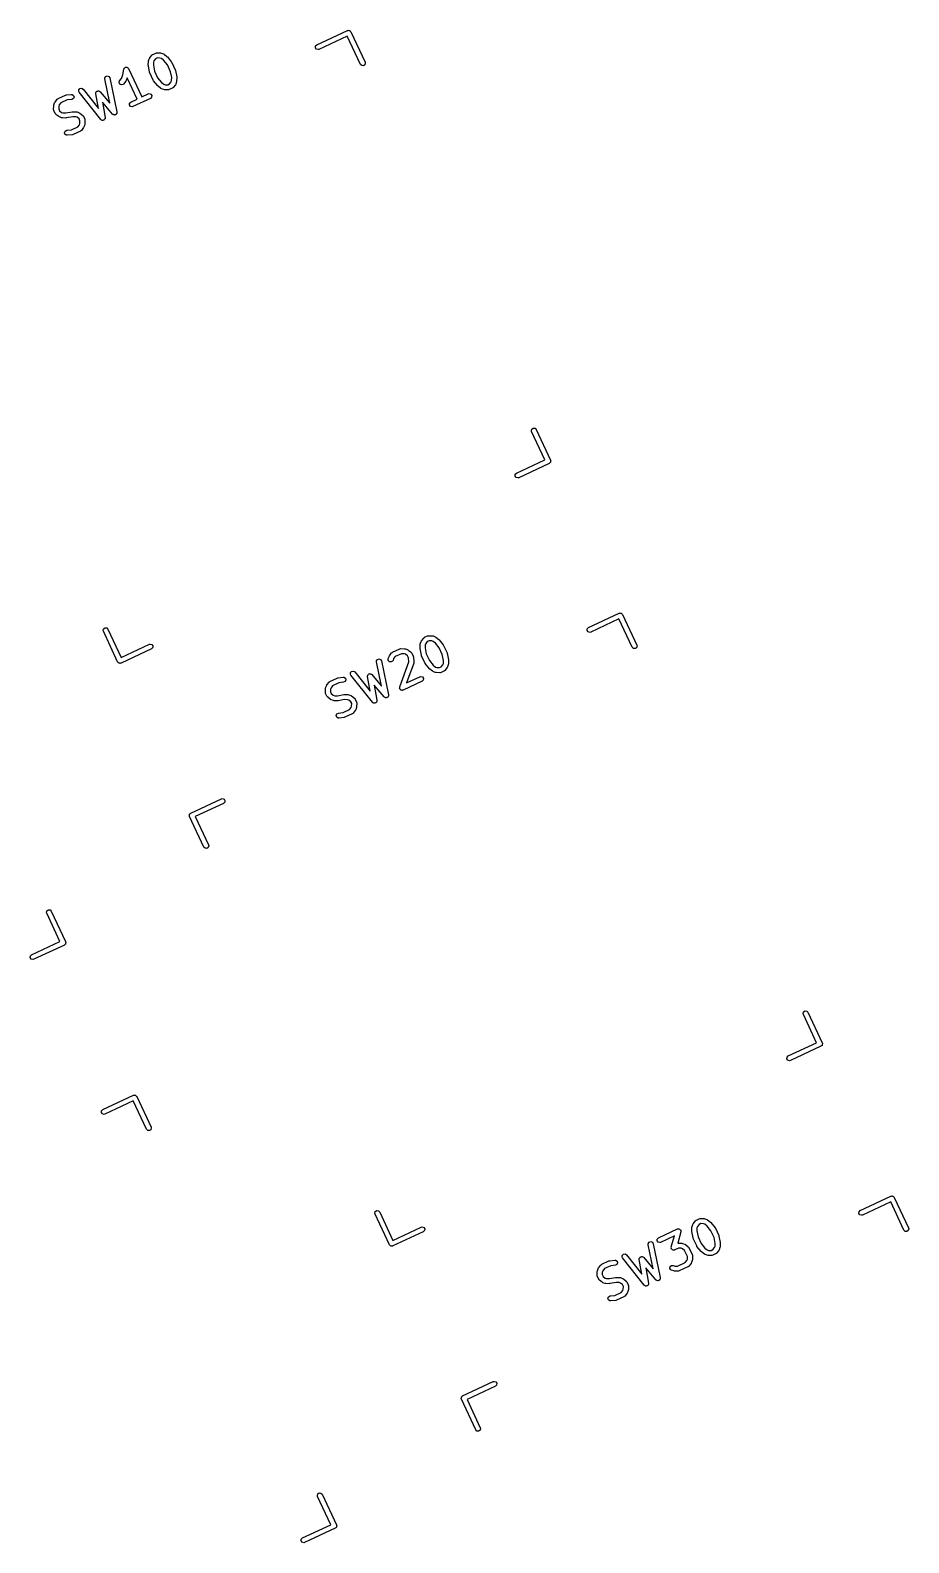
# Model space of a CAD drawing. Extents: x 18 to 265, y -156 to -47.
# Drawn here: x 233.91 to 259.94, y -94.53 to -49.73 of the extents above; entities that cross this region are included whole.
import ezdxf

# ---------------------------------------------------------------- set-up
doc = ezdxf.new("R2010")
doc.units = 0
doc.layers.add('BLACK', color=7, linetype='CONTINUOUS')

msp = doc.modelspace()

# ---------------------------------------------------------------- linework, layer by layer
at = {"layer": 'BLACK', "linetype": 'CONTINUOUS'}
for p, q in [((243.326, -49.7329), (243.335, -49.7303)), ((243.335, -49.7303), (243.354, -49.7354)), ((242.368, -50.196), (242.404, -50.1597)), ((242.404, -50.1597), (243.31, -49.7371)), ((243.306, -49.9047), (242.467, -50.2956)), ((243.696, -50.7431), (243.306, -49.9047)), ((243.31, -49.7371), (243.32, -49.7345)), ((243.32, -49.7345), (243.322, -49.7326)), ((243.322, -49.7326), (243.326, -49.7329)), ((243.354, -49.7354), (243.374, -49.7371)), ((243.374, -49.7371), (243.378, -49.7419)), ((243.378, -49.7419), (243.385, -49.7436)), ((243.385, -49.7436), (243.396, -49.7596)), ((243.396, -49.7596), (243.41, -49.7734)), ((243.41, -49.7734), (243.832, -50.6797)), ((237.418, -50.6361), (237.441, -50.5728)), ((237.441, -50.5728), (237.453, -50.5534)), ((237.453, -50.5519), (237.519, -50.4684)), ((237.453, -50.5534), (237.453, -50.5519)), ((237.519, -50.4684), (237.539, -50.4512)), ((237.539, -50.4512), (237.543, -50.4503)), ((237.543, -50.4503), (237.546, -50.4471)), ((237.546, -50.4471), (237.633, -50.4068)), ((237.626, -50.5756), (237.578, -50.6356)), ((237.68, -50.5503), (237.626, -50.5756)), ((237.633, -50.4068), (237.658, -50.4001)), ((237.658, -50.4001), (237.662, -50.4013)), ((237.662, -50.4013), (237.666, -50.3999)), ((237.666, -50.3999), (237.773, -50.4028)), ((237.757, -50.5524), (237.68, -50.5503)), ((237.797, -50.5671), (237.757, -50.5524)), ((237.773, -50.4028), (237.795, -50.4073)), ((237.795, -50.4073), (237.796, -50.4073)), ((237.796, -50.4073), (237.86, -50.4303)), ((237.864, -50.6206), (237.797, -50.5671)), ((237.86, -50.4303), (237.879, -50.4415)), ((237.977, -50.7595), (237.864, -50.6206)), ((237.879, -50.4415), (237.881, -50.442)), ((237.881, -50.442), (237.964, -50.5082)), ((237.964, -50.5082), (237.973, -50.5179)), ((237.973, -50.5179), (237.976, -50.5197)), ((237.976, -50.5197), (238.099, -50.6722)), ((242.363, -50.2471), (242.368, -50.196)), ((242.393, -50.2891), (242.363, -50.2471)), ((242.442, -50.3024), (242.393, -50.2891)), ((242.467, -50.2956), (242.442, -50.3024)), ((236.62, -51.1566), (236.659, -51.0485)), ((236.659, -51.0485), (236.684, -50.8861)), ((236.684, -50.8861), (236.692, -50.8614)), ((236.692, -50.8614), (236.696, -50.8586)), ((236.696, -50.8586), (236.697, -50.8544)), ((236.697, -50.8544), (236.714, -50.8419)), ((236.714, -50.8419), (236.731, -50.8276)), ((236.731, -50.8276), (236.735, -50.8275)), ((236.735, -50.8275), (236.739, -50.825)), ((236.739, -50.825), (236.76, -50.8269)), ((236.76, -50.8269), (236.782, -50.8264)), ((236.782, -50.8264), (236.785, -50.8291)), ((236.785, -50.8291), (236.79, -50.8295)), ((236.79, -50.8295), (236.805, -50.8449)), ((236.805, -50.8449), (236.822, -50.8585)), ((236.822, -50.8585), (236.823, -50.8627)), ((236.823, -50.8627), (236.826, -50.8657)), ((236.826, -50.8657), (237.217, -51.7041)), ((237.411, -50.7662), (237.414, -50.6597)), ((237.412, -50.7695), (237.411, -50.7662)), ((237.412, -50.7825), (237.412, -50.7695)), ((237.45, -50.9752), (237.412, -50.7825)), ((237.414, -50.6597), (237.418, -50.6377)), ((237.418, -50.6377), (237.418, -50.6361)), ((237.451, -50.9782), (237.45, -50.9752)), ((237.455, -50.9926), (237.451, -50.9782)), ((237.556, -51.2084), (237.455, -50.9926)), ((237.563, -50.676), (237.561, -50.762)), ((237.561, -50.762), (237.595, -50.9376)), ((237.578, -50.6356), (237.563, -50.676)), ((237.595, -50.9376), (237.688, -51.1367)), ((238.07, -50.9586), (237.977, -50.7595)), ((238.104, -51.1342), (238.07, -50.9586)), ((238.099, -50.6722), (238.107, -50.6853)), ((238.107, -50.6853), (238.109, -50.6878)), ((238.109, -50.6878), (238.21, -50.9035)), ((238.21, -50.9035), (238.214, -50.918)), ((238.214, -50.918), (238.215, -50.921)), ((238.215, -50.921), (238.253, -51.1137)), ((243.733, -50.7793), (243.696, -50.7431)), ((243.784, -50.7838), (243.733, -50.7793)), ((243.826, -50.7544), (243.784, -50.7838)), ((243.839, -50.7048), (243.826, -50.7544)), ((243.832, -50.6797), (243.839, -50.7048)), ((235.349, -51.545), (235.35, -51.4937)), ((235.35, -51.4937), (235.385, -51.4553)), ((235.385, -51.4553), (235.435, -51.4478)), ((235.435, -51.4478), (235.479, -51.4747)), ((235.479, -51.4747), (235.933, -52.0475)), ((236.123, -51.1481), (236.147, -51.103)), ((236.124, -51.1742), (236.123, -51.1481)), ((236.271, -51.8899), (236.124, -51.1742)), ((236.147, -51.103), (236.195, -51.0841)), ((236.195, -51.0841), (236.244, -51.1003)), ((236.244, -51.1003), (236.27, -51.144)), ((236.27, -51.144), (236.477, -52.1509)), ((236.545, -51.2792), (236.561, -51.2305)), ((236.564, -51.3269), (236.545, -51.2792)), ((236.561, -51.2305), (236.62, -51.1566)), ((236.609, -51.3513), (236.564, -51.3269)), ((236.659, -51.341), (236.609, -51.3513)), ((236.679, -51.3238), (236.659, -51.341)), ((236.745, -51.2403), (236.679, -51.3238)), ((236.757, -51.2194), (236.745, -51.2388)), ((236.745, -51.2388), (236.745, -51.2403)), ((236.787, -51.1364), (236.757, -51.2194)), ((237.081, -51.7675), (236.787, -51.1364)), ((237.558, -51.2109), (237.556, -51.2084)), ((237.566, -51.224), (237.558, -51.2109)), ((237.689, -51.3765), (237.566, -51.224)), ((237.688, -51.1367), (237.801, -51.2756)), ((237.692, -51.3783), (237.689, -51.3765)), ((237.701, -51.388), (237.692, -51.3783)), ((237.784, -51.4542), (237.701, -51.388)), ((237.786, -51.4547), (237.784, -51.4542)), ((237.805, -51.4659), (237.786, -51.4547)), ((237.801, -51.2756), (237.868, -51.3291)), ((237.869, -51.4889), (237.805, -51.4659)), ((237.868, -51.3291), (237.908, -51.3438)), ((237.87, -51.4889), (237.869, -51.4889)), ((237.892, -51.4934), (237.87, -51.4889)), ((237.999, -51.4964), (237.892, -51.4934)), ((237.908, -51.3438), (237.985, -51.3459)), ((237.985, -51.3459), (238.039, -51.3206)), ((238.003, -51.4949), (237.999, -51.4964)), ((238.007, -51.4961), (238.003, -51.4949)), ((238.032, -51.4894), (238.007, -51.4961)), ((238.119, -51.4491), (238.032, -51.4894)), ((238.039, -51.3206), (238.087, -51.2606)), ((238.087, -51.2606), (238.102, -51.2202)), ((238.102, -51.2202), (238.104, -51.1342)), ((238.122, -51.4459), (238.119, -51.4491)), ((238.126, -51.445), (238.122, -51.4459)), ((238.146, -51.4278), (238.126, -51.445)), ((238.212, -51.3443), (238.146, -51.4278)), ((238.224, -51.3234), (238.212, -51.3428)), ((238.212, -51.3428), (238.212, -51.3443)), ((238.247, -51.2601), (238.224, -51.3234)), ((238.251, -51.2365), (238.247, -51.2585)), ((238.247, -51.2585), (238.247, -51.2601)), ((238.254, -51.13), (238.251, -51.2365)), ((238.253, -51.1137), (238.253, -51.1267)), ((238.253, -51.1267), (238.254, -51.13)), ((234.606, -52.0743), (234.609, -51.9678)), ((234.609, -51.9678), (234.613, -51.9459)), ((234.613, -51.9442), (234.636, -51.8809)), ((234.613, -51.9459), (234.613, -51.9442)), ((234.636, -51.8809), (234.647, -51.8615)), ((234.647, -51.8615), (234.648, -51.86)), ((234.648, -51.86), (234.714, -51.7766)), ((234.714, -51.7766), (234.734, -51.7593)), ((234.734, -51.7593), (234.738, -51.7584)), ((234.738, -51.7584), (234.741, -51.7552)), ((234.741, -51.7552), (234.957, -51.6546)), ((234.773, -51.9437), (234.758, -51.9841)), ((234.821, -51.8837), (234.773, -51.9437)), ((235.009, -51.7957), (234.821, -51.8837)), ((234.957, -51.6546), (234.979, -51.6488)), ((234.979, -51.6488), (234.98, -51.648)), ((234.98, -51.648), (235.13, -51.6308)), ((235.147, -51.7798), (235.009, -51.7957)), ((235.13, -51.6308), (235.156, -51.6324)), ((235.193, -51.7569), (235.147, -51.7798)), ((235.156, -51.6324), (235.198, -51.6607)), ((235.213, -51.7098), (235.193, -51.7569)), ((235.198, -51.6607), (235.213, -51.7098)), ((235.361, -51.5679), (235.349, -51.545)), ((236, -52.3736), (235.361, -51.5679)), ((235.855, -51.5862), (235.859, -51.5802)), ((235.856, -51.6122), (235.855, -51.5862)), ((235.933, -52.0475), (235.856, -51.6122)), ((235.859, -51.5734), (235.871, -51.5585)), ((235.859, -51.5802), (235.859, -51.5734)), ((235.871, -51.5585), (235.881, -51.5417)), ((235.881, -51.5417), (235.888, -51.5394)), ((235.888, -51.5394), (235.892, -51.5341)), ((235.892, -51.5341), (235.911, -51.5308)), ((235.911, -51.5308), (235.929, -51.5241)), ((235.929, -51.5241), (235.936, -51.5265)), ((235.936, -51.5265), (235.942, -51.5253)), ((235.942, -51.5253), (235.959, -51.535)), ((235.959, -51.535), (235.978, -51.5416)), ((235.978, -51.5416), (235.981, -51.5476)), ((235.981, -51.5476), (235.987, -51.551)), ((235.987, -51.551), (236.271, -51.8899)), ((236.346, -52.2141), (236.052, -51.8629)), ((236.052, -51.8629), (236.132, -52.3139)), ((236.849, -51.9439), (236.854, -51.8928)), ((236.879, -51.9859), (236.849, -51.9439)), ((236.854, -51.8928), (236.89, -51.8565)), ((236.89, -51.8565), (237.081, -51.7675)), ((237.471, -51.751), (236.953, -51.9925)), ((237.217, -51.7041), (237.408, -51.615)), ((237.408, -51.615), (237.433, -51.6083)), ((237.433, -51.6083), (237.483, -51.6216)), ((237.508, -51.7147), (237.471, -51.751)), ((237.483, -51.6216), (237.512, -51.6636)), ((237.512, -51.6636), (237.508, -51.7147)), ((234.607, -52.0785), (234.606, -52.0743)), ((234.606, -52.0828), (234.607, -52.0785)), ((234.613, -52.108), (234.606, -52.0828)), ((234.653, -52.1943), (234.613, -52.108)), ((234.656, -52.1975), (234.653, -52.1943)), ((234.657, -52.2019), (234.656, -52.1975)), ((234.674, -52.2214), (234.657, -52.2019)), ((234.758, -52.2876), (234.674, -52.2214)), ((234.758, -51.9841), (234.756, -52.0607)), ((234.756, -52.0607), (234.781, -52.1149)), ((234.759, -52.2881), (234.758, -52.2876)), ((234.779, -52.2993), (234.759, -52.2881)), ((234.842, -52.3223), (234.779, -52.2993)), ((234.781, -52.1149), (234.841, -52.1625)), ((234.841, -52.1625), (234.882, -52.1772)), ((234.844, -52.3223), (234.842, -52.3223)), ((234.866, -52.3268), (234.844, -52.3223)), ((234.972, -52.3297), (234.866, -52.3268)), ((234.882, -52.1772), (234.968, -52.1796)), ((234.968, -52.1796), (235.153, -52.1438)), ((234.975, -52.3286), (234.972, -52.3297)), ((234.988, -52.3284), (234.975, -52.3286)), ((235.173, -52.2926), (234.988, -52.3284)), ((235.153, -52.1438), (235.166, -52.1436)), ((235.166, -52.1436), (235.169, -52.1424)), ((235.169, -52.1424), (235.275, -52.1453)), ((235.259, -52.295), (235.173, -52.2926)), ((235.299, -52.3097), (235.259, -52.295)), ((235.275, -52.1453), (235.297, -52.1498)), ((235.297, -52.1498), (235.299, -52.1498)), ((235.299, -52.1498), (235.362, -52.1729)), ((235.359, -52.3573), (235.299, -52.3097)), ((235.385, -52.4115), (235.359, -52.3573)), ((235.362, -52.1729), (235.382, -52.1841)), ((235.382, -52.1841), (235.383, -52.1846)), ((235.383, -52.1846), (235.467, -52.2508)), ((235.383, -52.4881), (235.385, -52.4115)), ((235.467, -52.2508), (235.484, -52.2703)), ((235.484, -52.2703), (235.485, -52.2747)), ((235.485, -52.2747), (235.488, -52.2778)), ((235.488, -52.2778), (235.528, -52.3642)), ((235.528, -52.3642), (235.535, -52.3893)), ((235.535, -52.3979), (235.532, -52.5043)), ((235.535, -52.3893), (235.534, -52.3936)), ((235.534, -52.3936), (235.535, -52.3979)), ((236.007, -52.3777), (236, -52.3736)), ((236.01, -52.3845), (236.007, -52.3777)), ((236.028, -52.3908), (236.01, -52.3845)), ((236.044, -52.4005), (236.028, -52.3908)), ((236.051, -52.3993), (236.044, -52.4005)), ((236.059, -52.402), (236.051, -52.3993)), ((236.076, -52.3957), (236.059, -52.402)), ((236.094, -52.393), (236.076, -52.3957)), ((236.099, -52.3871), (236.094, -52.393)), ((236.107, -52.3844), (236.099, -52.3871)), ((236.116, -52.3684), (236.107, -52.3844)), ((236.128, -52.3546), (236.116, -52.3684)), ((236.129, -52.3467), (236.128, -52.3546)), ((236.132, -52.3399), (236.129, -52.3467)), ((236.132, -52.3139), (236.132, -52.3399)), ((236.353, -52.2181), (236.346, -52.2141)), ((236.357, -52.2248), (236.353, -52.2181)), ((236.375, -52.2306), (236.357, -52.2248)), ((236.391, -52.2398), (236.375, -52.2306)), ((236.398, -52.2385), (236.391, -52.2398)), ((236.406, -52.241), (236.398, -52.2385)), ((236.423, -52.2342), (236.406, -52.241)), ((236.441, -52.231), (236.423, -52.2342)), ((236.446, -52.225), (236.441, -52.231)), ((236.454, -52.2221), (236.446, -52.225)), ((236.462, -52.2058), (236.454, -52.2221)), ((236.474, -52.1917), (236.462, -52.2058)), ((236.478, -52.1769), (236.474, -52.1839)), ((236.474, -52.1839), (236.474, -52.1917)), ((236.477, -52.1509), (236.478, -52.1769)), ((236.928, -51.9992), (236.879, -51.9859)), ((236.953, -51.9925), (236.928, -51.9992)), ((234.928, -52.7623), (234.948, -52.7153)), ((234.942, -52.8115), (234.928, -52.7623)), ((234.985, -52.8398), (234.942, -52.8115)), ((234.948, -52.7153), (234.994, -52.6923)), ((235.011, -52.8413), (234.985, -52.8398)), ((234.994, -52.6923), (235.132, -52.6765)), ((235.161, -52.8241), (235.011, -52.8413)), ((235.132, -52.6765), (235.32, -52.5885)), ((235.162, -52.8234), (235.161, -52.8241)), ((235.184, -52.8176), (235.162, -52.8234)), ((235.4, -52.717), (235.184, -52.8176)), ((235.32, -52.5885), (235.368, -52.5285)), ((235.368, -52.5285), (235.383, -52.4881)), ((235.403, -52.7138), (235.4, -52.717)), ((235.407, -52.7129), (235.403, -52.7138)), ((235.427, -52.6956), (235.407, -52.7129)), ((235.493, -52.6122), (235.427, -52.6956)), ((235.494, -52.6106), (235.493, -52.6122)), ((235.505, -52.5912), (235.494, -52.6106)), ((235.528, -52.5279), (235.505, -52.5912)), ((235.532, -52.5043), (235.528, -52.5263)), ((235.528, -52.5263), (235.528, -52.5279)), ((248.761, -61.5936), (248.774, -61.544)), ((248.768, -61.6188), (248.761, -61.5936)), ((249.159, -62.4571), (248.768, -61.6188)), ((248.774, -61.544), (248.816, -61.5146)), ((248.816, -61.5146), (248.868, -61.5191)), ((248.868, -61.5191), (248.904, -61.5554)), ((248.904, -61.5554), (249.326, -62.4617)), ((248.32, -62.848), (249.159, -62.4571)), ((249.29, -62.5613), (248.384, -62.984)), ((249.304, -62.5476), (249.29, -62.5613)), ((249.32, -62.5364), (249.304, -62.5476)), ((249.322, -62.5298), (249.32, -62.5364)), ((249.326, -62.5251), (249.322, -62.5298)), ((249.326, -62.4617), (249.329, -62.4712)), ((249.328, -62.5057), (249.326, -62.5251)), ((249.333, -62.4868), (249.328, -62.5057)), ((249.329, -62.4712), (249.331, -62.474)), ((249.331, -62.474), (249.331, -62.4773)), ((249.331, -62.4773), (249.333, -62.4868)), ((248.28, -62.9354), (248.284, -62.8843)), ((248.309, -62.9774), (248.28, -62.9354)), ((248.284, -62.8843), (248.32, -62.848)), ((248.359, -62.9907), (248.309, -62.9774)), ((248.384, -62.984), (248.359, -62.9907)), ((250.455, -67.4249), (251.361, -67.0022)), ((251.356, -67.1699), (250.518, -67.5608)), ((251.747, -68.0082), (251.356, -67.1699)), ((251.361, -67.0022), (251.371, -66.9997)), ((251.371, -66.9997), (251.373, -66.9978)), ((251.373, -66.9978), (251.377, -66.9981)), ((251.377, -66.9981), (251.386, -66.9955)), ((251.386, -66.9955), (251.405, -67.0005)), ((251.405, -67.0005), (251.424, -67.0022)), ((251.424, -67.0022), (251.429, -67.007)), ((251.429, -67.007), (251.436, -67.0088)), ((251.436, -67.0088), (251.447, -67.0247)), ((251.447, -67.0247), (251.461, -67.0385)), ((251.461, -67.0385), (251.883, -67.9448)), ((236.073, -67.5103), (236.086, -67.4607)), ((236.08, -67.5354), (236.073, -67.5103)), ((236.502, -68.4417), (236.08, -67.5354)), ((236.086, -67.4607), (236.128, -67.4313)), ((236.128, -67.4313), (236.179, -67.4357)), ((236.179, -67.4357), (236.216, -67.472)), ((236.216, -67.472), (236.606, -68.3104)), ((250.414, -67.5122), (250.418, -67.4611)), ((250.443, -67.5543), (250.414, -67.5122)), ((250.418, -67.4611), (250.455, -67.4249)), ((250.493, -67.5676), (250.443, -67.5543)), ((250.518, -67.5608), (250.493, -67.5676)), ((237.508, -68.0554), (236.602, -68.478)), ((236.606, -68.3104), (237.445, -67.9194)), ((237.445, -67.9194), (237.47, -67.9127)), ((237.47, -67.9127), (237.52, -67.926)), ((237.544, -68.0191), (237.508, -68.0554)), ((237.52, -67.926), (237.549, -67.968)), ((237.549, -67.968), (237.544, -68.0191)), ((244.648, -68.155), (244.864, -68.0544)), ((244.864, -68.0544), (244.889, -68.0476)), ((244.889, -68.0476), (244.893, -68.0488)), ((244.893, -68.0488), (244.897, -68.0474)), ((244.897, -68.0474), (245.004, -68.0503)), ((245.004, -68.0503), (245.026, -68.0548)), ((245.026, -68.0548), (245.027, -68.0548)), ((245.027, -68.0548), (245.091, -68.0778)), ((245.091, -68.0778), (245.11, -68.089)), ((245.11, -68.089), (245.112, -68.0895)), ((245.112, -68.0895), (245.195, -68.1557)), ((245.462, -68.0313), (245.465, -67.9249)), ((245.463, -68.0347), (245.462, -68.0313)), ((245.463, -68.0476), (245.463, -68.0347)), ((245.501, -68.2404), (245.463, -68.0476)), ((245.465, -67.9249), (245.469, -67.9029)), ((245.469, -67.9013), (245.492, -67.838)), ((245.469, -67.9029), (245.469, -67.9013)), ((245.492, -67.838), (245.503, -67.8186)), ((245.503, -67.8186), (245.504, -67.817)), ((245.504, -67.817), (245.57, -67.7336)), ((245.57, -67.7336), (245.59, -67.7163)), ((245.59, -67.7163), (245.594, -67.7154)), ((245.594, -67.7154), (245.597, -67.7123)), ((245.597, -67.7123), (245.684, -67.672)), ((245.614, -67.9411), (245.612, -68.0272)), ((245.612, -68.0272), (245.646, -68.2028)), ((245.629, -67.9007), (245.614, -67.9411)), ((245.677, -67.8407), (245.629, -67.9007)), ((245.731, -67.8154), (245.677, -67.8407)), ((245.684, -67.672), (245.709, -67.6653)), ((245.709, -67.6653), (245.713, -67.6664)), ((245.713, -67.6664), (245.717, -67.665)), ((245.717, -67.665), (245.824, -67.6679)), ((245.807, -67.8175), (245.731, -67.8154)), ((245.848, -67.8322), (245.807, -67.8175)), ((245.824, -67.6679), (245.846, -67.6724)), ((245.846, -67.6724), (245.847, -67.6724)), ((245.847, -67.6724), (245.911, -67.6954)), ((245.915, -67.8857), (245.848, -67.8322)), ((245.911, -67.6954), (245.93, -67.7067)), ((246.028, -68.0247), (245.915, -67.8857)), ((245.93, -67.7067), (245.932, -67.7072)), ((245.932, -67.7072), (246.015, -67.7734)), ((246.015, -67.7734), (246.024, -67.7831)), ((246.024, -67.7831), (246.027, -67.7849)), ((246.027, -67.7849), (246.15, -67.9374)), ((246.121, -68.2237), (246.028, -68.0247)), ((246.15, -67.9374), (246.158, -67.9505)), ((246.158, -67.9505), (246.16, -67.9529)), ((246.16, -67.9529), (246.261, -68.1687)), ((251.784, -68.0445), (251.747, -68.0082)), ((251.835, -68.049), (251.784, -68.0445)), ((251.877, -68.0195), (251.835, -68.049)), ((251.89, -67.97), (251.877, -68.0195)), ((251.883, -67.9448), (251.89, -67.97)), ((236.516, -68.4555), (236.502, -68.4417)), ((236.527, -68.4715), (236.516, -68.4555)), ((236.534, -68.4732), (236.527, -68.4715)), ((236.538, -68.478), (236.534, -68.4732)), ((236.558, -68.4797), (236.538, -68.478)), ((236.577, -68.4847), (236.558, -68.4797)), ((236.586, -68.4822), (236.577, -68.4847)), ((236.59, -68.4825), (236.586, -68.4822)), ((236.592, -68.4806), (236.59, -68.4825)), ((236.602, -68.478), (236.592, -68.4806)), ((244.174, -68.4133), (244.198, -68.3681)), ((244.174, -68.4393), (244.174, -68.4133)), ((244.321, -69.1551), (244.174, -68.4393)), ((244.198, -68.3681), (244.246, -68.3493)), ((244.246, -68.3493), (244.294, -68.3654)), ((244.294, -68.3654), (244.321, -68.4091)), ((244.321, -68.4091), (244.528, -69.4161)), ((244.52, -68.344), (244.543, -68.2807)), ((244.52, -68.3953), (244.52, -68.344)), ((244.553, -68.4346), (244.52, -68.3953)), ((244.543, -68.2807), (244.554, -68.2613)), ((244.603, -68.4435), (244.553, -68.4346)), ((244.554, -68.2613), (244.555, -68.2598)), ((244.555, -68.2598), (244.621, -68.1764)), ((244.648, -68.4179), (244.603, -68.4435)), ((244.621, -68.1764), (244.64, -68.1591)), ((244.64, -68.1591), (244.645, -68.1582)), ((244.645, -68.1582), (244.648, -68.155)), ((244.661, -68.3953), (244.648, -68.4179)), ((244.68, -68.3435), (244.661, -68.3953)), ((244.727, -68.2835), (244.68, -68.3435)), ((244.911, -68.1978), (244.727, -68.2835)), ((244.859, -69.1841), (245.129, -68.4414)), ((244.987, -68.1999), (244.911, -68.1978)), ((245.028, -68.2146), (244.987, -68.1999)), ((245.088, -68.2622), (245.028, -68.2146)), ((245.276, -68.476), (245.062, -69.0653)), ((245.116, -68.3215), (245.088, -68.2622)), ((245.129, -68.4414), (245.116, -68.3215)), ((245.195, -68.1557), (245.212, -68.1752)), ((245.212, -68.1752), (245.213, -68.1796)), ((245.213, -68.1796), (245.216, -68.1828)), ((245.216, -68.1828), (245.257, -68.2691)), ((245.257, -68.2691), (245.262, -68.2908)), ((245.262, -68.2908), (245.263, -68.2922)), ((245.263, -68.2922), (245.28, -68.4418)), ((245.279, -68.4678), (245.276, -68.4716)), ((245.276, -68.4716), (245.276, -68.476)), ((245.28, -68.4418), (245.279, -68.4678)), ((245.502, -68.2434), (245.501, -68.2404)), ((245.506, -68.2578), (245.502, -68.2434)), ((245.607, -68.4736), (245.506, -68.2578)), ((245.609, -68.4761), (245.607, -68.4736)), ((245.617, -68.4891), (245.609, -68.4761)), ((245.74, -68.6416), (245.617, -68.4891)), ((245.646, -68.2028), (245.739, -68.4018)), ((245.739, -68.4018), (245.852, -68.5408)), ((245.852, -68.5408), (245.919, -68.5943)), ((246.09, -68.5858), (246.138, -68.5258)), ((246.155, -68.3993), (246.121, -68.2237)), ((246.138, -68.5258), (246.152, -68.4854)), ((246.152, -68.4854), (246.155, -68.3993)), ((246.261, -68.1687), (246.265, -68.1832)), ((246.265, -68.1832), (246.266, -68.1861)), ((246.266, -68.1861), (246.304, -68.3789)), ((246.298, -68.5253), (246.275, -68.5885)), ((246.302, -68.5017), (246.298, -68.5236)), ((246.298, -68.5236), (246.298, -68.5253)), ((246.305, -68.3952), (246.302, -68.5017)), ((246.304, -68.3789), (246.304, -68.3918)), ((246.304, -68.3918), (246.305, -68.3952)), ((242.792, -69.0204), (243.008, -68.9197)), ((243.008, -68.9197), (243.029, -68.9139)), ((243.029, -68.9139), (243.031, -68.9132)), ((243.031, -68.9132), (243.181, -68.896)), ((243.181, -68.896), (243.207, -68.8975)), ((243.207, -68.8975), (243.249, -68.9258)), ((243.264, -68.975), (243.244, -69.0221)), ((243.249, -68.9258), (243.264, -68.975)), ((243.4, -68.8101), (243.401, -68.7588)), ((243.412, -68.833), (243.4, -68.8101)), ((243.401, -68.7588), (243.435, -68.7205)), ((244.051, -69.6387), (243.412, -68.833)), ((243.435, -68.7205), (243.486, -68.713)), ((243.486, -68.713), (243.53, -68.7399)), ((243.53, -68.7399), (243.984, -69.3126)), ((243.906, -68.8514), (243.91, -68.8454)), ((243.906, -68.8774), (243.906, -68.8514)), ((243.984, -69.3126), (243.906, -68.8774)), ((243.91, -68.8386), (243.922, -68.8237)), ((243.91, -68.8454), (243.91, -68.8386)), ((243.922, -68.8237), (243.932, -68.8069)), ((243.932, -68.8069), (243.938, -68.8045)), ((243.938, -68.8045), (243.943, -68.7993)), ((243.943, -68.7993), (243.962, -68.7959)), ((243.962, -68.7959), (243.98, -68.7893)), ((243.98, -68.7893), (243.987, -68.7916)), ((243.987, -68.7916), (243.993, -68.7904)), ((243.993, -68.7904), (244.01, -68.8002)), ((244.01, -68.8002), (244.028, -68.8068)), ((244.028, -68.8068), (244.032, -68.8127)), ((244.032, -68.8127), (244.038, -68.8162)), ((244.038, -68.8162), (244.321, -69.1551)), ((245.062, -69.0653), (245.459, -68.8802)), ((245.459, -68.8802), (245.484, -68.8734)), ((245.484, -68.8734), (245.534, -68.8867)), ((245.558, -68.9799), (245.522, -69.0161)), ((245.534, -68.8867), (245.563, -68.9288)), ((245.563, -68.9288), (245.558, -68.9799)), ((245.743, -68.6435), (245.74, -68.6416)), ((245.752, -68.6532), (245.743, -68.6435)), ((245.835, -68.7193), (245.752, -68.6532)), ((245.837, -68.7199), (245.835, -68.7193)), ((245.856, -68.7311), (245.837, -68.7199)), ((245.919, -68.7541), (245.856, -68.7311)), ((245.919, -68.5943), (245.959, -68.609)), ((245.921, -68.7541), (245.919, -68.7541)), ((245.943, -68.7586), (245.921, -68.7541)), ((246.05, -68.7615), (245.943, -68.7586)), ((245.959, -68.609), (246.036, -68.6111)), ((246.036, -68.6111), (246.09, -68.5858)), ((246.054, -68.7601), (246.05, -68.7615)), ((246.058, -68.7613), (246.054, -68.7601)), ((246.083, -68.7545), (246.058, -68.7613)), ((246.17, -68.7143), (246.083, -68.7545)), ((246.173, -68.7111), (246.17, -68.7143)), ((246.177, -68.7102), (246.173, -68.7111)), ((246.197, -68.6929), (246.177, -68.7102)), ((246.263, -68.6095), (246.197, -68.6929)), ((246.275, -68.5885), (246.263, -68.608)), ((246.263, -68.608), (246.263, -68.6095)), ((242.657, -69.3394), (242.66, -69.233)), ((242.658, -69.3437), (242.657, -69.3394)), ((242.657, -69.348), (242.658, -69.3437)), ((242.664, -69.3732), (242.657, -69.348)), ((242.66, -69.233), (242.664, -69.211)), ((242.664, -69.2094), (242.687, -69.1461)), ((242.664, -69.211), (242.664, -69.2094)), ((242.704, -69.4595), (242.664, -69.3732)), ((242.687, -69.1461), (242.698, -69.1267)), ((242.698, -69.1267), (242.699, -69.1251)), ((242.699, -69.1251), (242.765, -69.0417)), ((242.765, -69.0417), (242.784, -69.0244)), ((242.784, -69.0244), (242.789, -69.0235)), ((242.789, -69.0235), (242.792, -69.0204)), ((242.809, -69.2492), (242.807, -69.3258)), ((242.807, -69.3258), (242.832, -69.38)), ((242.824, -69.2088), (242.809, -69.2492)), ((242.871, -69.1488), (242.824, -69.2088)), ((242.832, -69.38), (242.892, -69.4277)), ((243.06, -69.0608), (242.871, -69.1488)), ((242.892, -69.4277), (242.933, -69.4424)), ((242.933, -69.4424), (243.019, -69.4447)), ((243.019, -69.4447), (243.203, -69.4089)), ((243.198, -69.045), (243.06, -69.0608)), ((243.244, -69.0221), (243.198, -69.045)), ((243.203, -69.4089), (243.216, -69.4087)), ((243.216, -69.4087), (243.22, -69.4076)), ((243.22, -69.4076), (243.326, -69.4105)), ((243.326, -69.4105), (243.348, -69.415)), ((243.348, -69.415), (243.35, -69.415)), ((243.35, -69.415), (243.413, -69.438)), ((243.413, -69.438), (243.432, -69.4492)), ((244.397, -69.4793), (244.103, -69.1281)), ((244.103, -69.1281), (244.183, -69.579)), ((244.529, -69.4421), (244.525, -69.449)), ((244.528, -69.4161), (244.529, -69.4421)), ((244.857, -69.2292), (244.859, -69.2067)), ((244.859, -69.232), (244.857, -69.2292)), ((244.859, -69.2067), (244.859, -69.1841)), ((244.859, -69.2354), (244.859, -69.232)), ((244.874, -69.2527), (244.859, -69.2354)), ((244.886, -69.2712), (244.874, -69.2527)), ((244.89, -69.2721), (244.886, -69.2712)), ((244.892, -69.2747), (244.89, -69.2721)), ((244.914, -69.2787), (244.892, -69.2747)), ((244.936, -69.2845), (244.914, -69.2787)), ((244.941, -69.2833), (244.936, -69.2845)), ((244.942, -69.2836), (244.941, -69.2833)), ((244.945, -69.282), (244.942, -69.2836)), ((244.961, -69.2778), (244.945, -69.282)), ((245.522, -69.0161), (244.961, -69.2778)), ((242.707, -69.4626), (242.704, -69.4595)), ((242.708, -69.467), (242.707, -69.4626)), ((242.725, -69.4865), (242.708, -69.467)), ((242.809, -69.5527), (242.725, -69.4865)), ((242.81, -69.5532), (242.809, -69.5527)), ((242.83, -69.5644), (242.81, -69.5532)), ((242.893, -69.5875), (242.83, -69.5644)), ((242.895, -69.5875), (242.893, -69.5875)), ((242.916, -69.592), (242.895, -69.5875)), ((243.023, -69.5949), (242.916, -69.592)), ((243.026, -69.5938), (243.023, -69.5949)), ((243.039, -69.5935), (243.026, -69.5938)), ((243.224, -69.5578), (243.039, -69.5935)), ((243.183, -69.9417), (243.371, -69.8537)), ((243.31, -69.5601), (243.224, -69.5578)), ((243.35, -69.5748), (243.31, -69.5601)), ((243.41, -69.6224), (243.35, -69.5748)), ((243.371, -69.8537), (243.419, -69.7937)), ((243.436, -69.6767), (243.41, -69.6224)), ((243.419, -69.7937), (243.434, -69.7532)), ((243.432, -69.4492), (243.434, -69.4498)), ((243.434, -69.4498), (243.517, -69.516)), ((243.434, -69.7532), (243.436, -69.6767)), ((243.544, -69.8774), (243.478, -69.9608)), ((243.517, -69.516), (243.535, -69.5354)), ((243.535, -69.5354), (243.536, -69.5398)), ((243.536, -69.5398), (243.539, -69.543)), ((243.539, -69.543), (243.579, -69.6293)), ((243.556, -69.8564), (243.544, -69.8758)), ((243.544, -69.8758), (243.544, -69.8774)), ((243.579, -69.7931), (243.556, -69.8564)), ((243.579, -69.6293), (243.586, -69.6545)), ((243.583, -69.7695), (243.579, -69.7915)), ((243.579, -69.7915), (243.579, -69.7931)), ((243.586, -69.6631), (243.583, -69.7695)), ((243.586, -69.6545), (243.585, -69.6588)), ((243.585, -69.6588), (243.586, -69.6631)), ((244.057, -69.6429), (244.051, -69.6387)), ((244.061, -69.6497), (244.057, -69.6429)), ((244.079, -69.6559), (244.061, -69.6497)), ((244.094, -69.6656), (244.079, -69.6559)), ((244.102, -69.6645), (244.094, -69.6656)), ((244.11, -69.6672), (244.102, -69.6645)), ((244.127, -69.6608), (244.11, -69.6672)), ((244.145, -69.6581), (244.127, -69.6608)), ((244.15, -69.6522), (244.145, -69.6581)), ((244.158, -69.6495), (244.15, -69.6522)), ((244.167, -69.6336), (244.158, -69.6495)), ((244.179, -69.6198), (244.167, -69.6336)), ((244.183, -69.6051), (244.179, -69.6119)), ((244.179, -69.6119), (244.179, -69.6198)), ((244.183, -69.579), (244.183, -69.6051)), ((244.404, -69.4832), (244.397, -69.4793)), ((244.408, -69.4899), (244.404, -69.4832)), ((244.426, -69.4958), (244.408, -69.4899)), ((244.442, -69.505), (244.426, -69.4958)), ((244.449, -69.5036), (244.442, -69.505)), ((244.457, -69.5061), (244.449, -69.5036)), ((244.474, -69.4993), (244.457, -69.5061)), ((244.492, -69.4962), (244.474, -69.4993)), ((244.497, -69.4901), (244.492, -69.4962)), ((244.505, -69.4872), (244.497, -69.4901)), ((244.513, -69.471), (244.505, -69.4872)), ((244.525, -69.4569), (244.513, -69.471)), ((244.525, -69.449), (244.525, -69.4569)), ((242.979, -70.0275), (242.999, -69.9804)), ((242.993, -70.0767), (242.979, -70.0275)), ((243.036, -70.1049), (242.993, -70.0767)), ((242.999, -69.9804), (243.045, -69.9575)), ((243.062, -70.1065), (243.036, -70.1049)), ((243.045, -69.9575), (243.183, -69.9417)), ((243.212, -70.0893), (243.062, -70.1065)), ((243.213, -70.0885), (243.212, -70.0893)), ((243.235, -70.0827), (243.213, -70.0885)), ((243.451, -69.9821), (243.235, -70.0827)), ((243.454, -69.9789), (243.451, -69.9821)), ((243.458, -69.9781), (243.454, -69.9789)), ((243.478, -69.9608), (243.458, -69.9781)), ((238.673, -72.9189), (239.579, -72.4963)), ((239.579, -72.4963), (239.604, -72.4895)), ((239.604, -72.4895), (239.654, -72.5028)), ((239.654, -72.5028), (239.683, -72.5448)), ((239.683, -72.5448), (239.679, -72.596)), ((238.63, -72.9934), (238.635, -72.9746)), ((238.632, -73.003), (238.63, -72.9934)), ((238.632, -73.0063), (238.632, -73.003)), ((238.634, -73.009), (238.632, -73.0063)), ((238.636, -73.0186), (238.634, -73.009)), ((238.635, -72.9746), (238.636, -72.9552)), ((238.636, -72.9552), (238.641, -72.9504)), ((239.059, -73.9249), (238.636, -73.0186)), ((238.641, -72.9504), (238.643, -72.9439)), ((238.643, -72.9439), (238.659, -72.9327)), ((238.659, -72.9327), (238.673, -72.9189)), ((239.642, -72.6322), (238.804, -73.0232)), ((238.804, -73.0232), (239.195, -73.8615)), ((239.679, -72.596), (239.642, -72.6322)), ((239.095, -73.9612), (239.059, -73.9249)), ((239.202, -73.8866), (239.188, -73.9362)), ((239.195, -73.8615), (239.202, -73.8866)), ((239.146, -73.9656), (239.095, -73.9612)), ((239.188, -73.9362), (239.146, -73.9656)), ((234.394, -75.8599), (234.408, -75.8104)), ((234.401, -75.8851), (234.394, -75.8599)), ((234.792, -76.7234), (234.401, -75.8851)), ((234.408, -75.8104), (234.45, -75.7809)), ((234.45, -75.7809), (234.501, -75.7854)), ((234.501, -75.7854), (234.537, -75.8217)), ((234.537, -75.8217), (234.96, -76.728)), ((233.954, -77.1143), (234.792, -76.7234)), ((234.923, -76.8277), (234.017, -77.2503)), ((234.937, -76.8139), (234.923, -76.8277)), ((234.953, -76.8027), (234.937, -76.8139)), ((234.955, -76.7962), (234.953, -76.8027)), ((234.96, -76.7914), (234.955, -76.7962)), ((234.96, -76.728), (234.962, -76.7376)), ((234.961, -76.772), (234.96, -76.7914)), ((234.966, -76.7532), (234.961, -76.772)), ((234.962, -76.7376), (234.964, -76.7403)), ((234.964, -76.7403), (234.964, -76.7436)), ((234.964, -76.7436), (234.966, -76.7532)), ((233.913, -77.2017), (233.917, -77.1506)), ((233.942, -77.2438), (233.913, -77.2017)), ((233.917, -77.1506), (233.954, -77.1143)), ((233.992, -77.257), (233.942, -77.2438)), ((234.017, -77.2503), (233.992, -77.257)), ((256.812, -78.8588), (256.825, -78.8092)), ((256.825, -78.8092), (256.867, -78.7798)), ((256.867, -78.7798), (256.918, -78.7842)), ((256.918, -78.7842), (256.955, -78.8205)), ((256.955, -78.8205), (257.377, -79.7268)), ((256.819, -78.8839), (256.812, -78.8588)), ((257.21, -79.7223), (256.819, -78.8839)), ((256.371, -80.1132), (257.21, -79.7223)), ((257.377, -79.7268), (257.38, -79.7364)), ((257.38, -79.7364), (257.382, -79.7391)), ((257.382, -79.7391), (257.382, -79.7424)), ((257.382, -79.7424), (257.384, -79.752)), ((256.331, -80.2006), (256.335, -80.1495)), ((256.335, -80.1495), (256.371, -80.1132)), ((257.341, -79.8265), (256.435, -80.2491)), ((257.355, -79.8127), (257.341, -79.8265)), ((257.371, -79.8015), (257.355, -79.8127)), ((257.373, -79.795), (257.371, -79.8015)), ((257.377, -79.7902), (257.373, -79.795)), ((257.379, -79.7708), (257.377, -79.7902)), ((257.384, -79.752), (257.379, -79.7708)), ((256.36, -80.2426), (256.331, -80.2006)), ((256.41, -80.2559), (256.36, -80.2426)), ((256.435, -80.2491), (256.41, -80.2559)), ((236.063, -81.7026), (236.97, -81.28)), ((236.965, -81.4476), (236.127, -81.8386)), ((237.356, -82.286), (236.965, -81.4476)), ((236.97, -81.28), (236.979, -81.2774)), ((236.979, -81.2774), (236.982, -81.2755)), ((236.982, -81.2755), (236.985, -81.2758)), ((236.985, -81.2758), (236.995, -81.2733)), ((236.995, -81.2733), (237.014, -81.2783)), ((237.014, -81.2783), (237.033, -81.28)), ((237.033, -81.28), (237.038, -81.2848)), ((237.038, -81.2848), (237.044, -81.2865)), ((237.044, -81.2865), (237.056, -81.3025)), ((237.056, -81.3025), (237.069, -81.3163)), ((237.069, -81.3163), (237.492, -82.2226)), ((236.023, -81.79), (236.027, -81.7389)), ((236.052, -81.832), (236.023, -81.79)), ((236.027, -81.7389), (236.063, -81.7026)), ((236.102, -81.8453), (236.052, -81.832)), ((236.127, -81.8386), (236.102, -81.8453)), ((237.392, -82.3222), (237.356, -82.286)), ((237.443, -82.3267), (237.392, -82.3222)), ((237.485, -82.2973), (237.443, -82.3267)), ((237.499, -82.2477), (237.485, -82.2973)), ((237.492, -82.2226), (237.499, -82.2477)), ((258.506, -84.69), (259.412, -84.2674)), ((259.407, -84.4351), (258.569, -84.826)), ((259.798, -85.2734), (259.407, -84.4351)), ((259.412, -84.2674), (259.421, -84.2648)), ((259.421, -84.2648), (259.424, -84.2629)), ((259.424, -84.2629), (259.428, -84.2632)), ((259.428, -84.2632), (259.437, -84.2607)), ((259.437, -84.2607), (259.456, -84.2657)), ((259.456, -84.2657), (259.475, -84.2674)), ((259.475, -84.2674), (259.48, -84.2722)), ((259.48, -84.2722), (259.487, -84.2739)), ((259.487, -84.2739), (259.498, -84.2899)), ((259.498, -84.2899), (259.512, -84.3037)), ((259.512, -84.3037), (259.934, -85.21)), ((244.124, -84.7754), (244.137, -84.7259)), ((244.13, -84.8006), (244.124, -84.7754)), ((244.553, -85.7069), (244.13, -84.8006)), ((244.137, -84.7259), (244.179, -84.6964)), ((244.179, -84.6964), (244.23, -84.7009)), ((244.23, -84.7009), (244.266, -84.7372)), ((244.266, -84.7372), (244.657, -85.5755)), ((253.52, -85.1664), (253.543, -85.1032)), ((253.543, -85.1032), (253.554, -85.0837)), ((253.554, -85.0837), (253.555, -85.0822)), ((253.555, -85.0822), (253.621, -84.9988)), ((253.621, -84.9988), (253.641, -84.9815)), ((253.641, -84.9815), (253.645, -84.9806)), ((253.645, -84.9806), (253.648, -84.9774)), ((253.648, -84.9774), (253.734, -84.9372)), ((253.728, -85.1059), (253.68, -85.1659)), ((253.782, -85.0806), (253.728, -85.1059)), ((253.734, -84.9372), (253.76, -84.9304)), ((253.76, -84.9304), (253.764, -84.9316)), ((253.764, -84.9316), (253.768, -84.9302)), ((253.768, -84.9302), (253.875, -84.9331)), ((253.858, -85.0827), (253.782, -85.0806)), ((253.899, -85.0974), (253.858, -85.0827)), ((253.875, -84.9331), (253.897, -84.9376)), ((253.897, -84.9376), (253.898, -84.9376)), ((253.898, -84.9376), (253.962, -84.9606)), ((253.966, -85.1509), (253.899, -85.0974)), ((253.962, -84.9606), (253.981, -84.9718)), ((253.981, -84.9718), (253.982, -84.9723)), ((253.982, -84.9723), (254.066, -85.0385)), ((254.066, -85.0385), (254.074, -85.0482)), ((254.074, -85.0482), (254.078, -85.05)), ((254.078, -85.05), (254.201, -85.2025)), ((258.465, -84.7774), (258.469, -84.7263)), ((258.494, -84.8194), (258.465, -84.7774)), ((258.469, -84.7263), (258.506, -84.69)), ((258.544, -84.8327), (258.494, -84.8194)), ((258.569, -84.826), (258.544, -84.8327)), ((245.559, -85.3205), (244.653, -85.7432)), ((244.657, -85.5755), (245.496, -85.1846)), ((245.496, -85.1846), (245.521, -85.1779)), ((245.521, -85.1779), (245.57, -85.1911)), ((245.595, -85.2843), (245.559, -85.3205)), ((245.57, -85.1911), (245.6, -85.2332)), ((245.6, -85.2332), (245.595, -85.2843)), ((252.485, -85.588), (252.49, -85.5369)), ((252.49, -85.5369), (252.526, -85.5007)), ((252.526, -85.5007), (253.087, -85.239)), ((253.001, -85.4448), (252.589, -85.6366)), ((252.906, -85.7722), (253.001, -85.4448)), ((253.087, -85.239), (253.098, -85.2361)), ((253.191, -85.3279), (253.095, -85.6597)), ((253.098, -85.2361), (253.101, -85.2342)), ((253.101, -85.2342), (253.104, -85.2345)), ((253.104, -85.2345), (253.112, -85.2323)), ((253.112, -85.2323), (253.132, -85.2375)), ((253.132, -85.2375), (253.152, -85.2397)), ((253.152, -85.2397), (253.156, -85.244)), ((253.156, -85.244), (253.162, -85.2456)), ((253.162, -85.2456), (253.173, -85.2621)), ((253.173, -85.2621), (253.187, -85.2767)), ((253.187, -85.2767), (253.188, -85.2827)), ((253.188, -85.2827), (253.191, -85.2876)), ((253.191, -85.2876), (253.189, -85.3078)), ((253.189, -85.3078), (253.191, -85.3279)), ((253.513, -85.2965), (253.516, -85.19)), ((253.514, -85.2998), (253.513, -85.2965)), ((253.514, -85.3128), (253.514, -85.2998)), ((253.551, -85.5055), (253.514, -85.3128)), ((253.516, -85.19), (253.52, -85.1681)), ((253.52, -85.1681), (253.52, -85.1664)), ((253.553, -85.5085), (253.551, -85.5055)), ((253.557, -85.523), (253.553, -85.5085)), ((253.658, -85.7388), (253.557, -85.523)), ((253.665, -85.2063), (253.663, -85.2923)), ((253.663, -85.2923), (253.697, -85.468)), ((253.68, -85.1659), (253.665, -85.2063)), ((253.697, -85.468), (253.79, -85.667)), ((254.079, -85.2898), (253.966, -85.1509)), ((254.172, -85.4889), (254.079, -85.2898)), ((254.206, -85.6645), (254.172, -85.4889)), ((254.201, -85.2025), (254.208, -85.2156)), ((254.208, -85.2156), (254.211, -85.2181)), ((254.211, -85.2181), (254.312, -85.4339)), ((254.312, -85.4339), (254.315, -85.4483)), ((254.315, -85.4483), (254.317, -85.4513)), ((254.317, -85.4513), (254.355, -85.6441)), ((259.835, -85.3097), (259.798, -85.2734)), ((259.886, -85.3141), (259.835, -85.3097)), ((259.928, -85.2847), (259.886, -85.3141)), ((259.941, -85.2352), (259.928, -85.2847)), ((259.934, -85.21), (259.941, -85.2352)), ((244.567, -85.7207), (244.553, -85.7069)), ((244.578, -85.7366), (244.567, -85.7207)), ((244.585, -85.7384), (244.578, -85.7366)), ((244.589, -85.7432), (244.585, -85.7384)), ((244.609, -85.7449), (244.589, -85.7432)), ((244.628, -85.7499), (244.609, -85.7449)), ((244.637, -85.7473), (244.628, -85.7499)), ((244.64, -85.7476), (244.637, -85.7473)), ((244.643, -85.7457), (244.64, -85.7476)), ((244.653, -85.7432), (244.643, -85.7457)), ((251.452, -86.024), (251.486, -85.9857)), ((251.486, -85.9857), (251.537, -85.9782)), ((251.537, -85.9782), (251.581, -86.0051)), ((251.581, -86.0051), (252.035, -86.5778)), ((252.225, -85.6784), (252.249, -85.6333)), ((252.225, -85.7045), (252.225, -85.6784)), ((252.372, -86.4203), (252.225, -85.7045)), ((252.249, -85.6333), (252.297, -85.6144)), ((252.297, -85.6144), (252.345, -85.6306)), ((252.345, -85.6306), (252.372, -85.6743)), ((252.372, -85.6743), (252.579, -86.6812)), ((252.515, -85.6301), (252.485, -85.588)), ((252.564, -85.6434), (252.515, -85.6301)), ((252.589, -85.6366), (252.564, -85.6434)), ((252.905, -85.8126), (252.907, -85.7924)), ((252.909, -85.8175), (252.905, -85.8126)), ((252.907, -85.7924), (252.906, -85.7722)), ((252.909, -85.8234), (252.909, -85.8175)), ((252.923, -85.838), (252.909, -85.8234)), ((252.935, -85.8546), (252.923, -85.838)), ((252.94, -85.8561), (252.935, -85.8546)), ((252.945, -85.8605), (252.94, -85.8561)), ((252.965, -85.8626), (252.945, -85.8605)), ((252.984, -85.8679), (252.965, -85.8626)), ((252.992, -85.8656), (252.984, -85.8679)), ((252.996, -85.866), (252.992, -85.8656)), ((252.998, -85.864), (252.996, -85.866)), ((253.009, -85.8611), (252.998, -85.864)), ((253.123, -85.8082), (253.009, -85.8611)), ((253.095, -85.6597), (253.101, -85.6581)), ((253.101, -85.6581), (253.105, -85.6592)), ((253.105, -85.6592), (253.109, -85.6578)), ((253.109, -85.6578), (253.216, -85.6607)), ((253.199, -85.8103), (253.123, -85.8082)), ((253.24, -85.825), (253.199, -85.8103)), ((253.216, -85.6607), (253.238, -85.6652)), ((253.238, -85.6652), (253.239, -85.6652)), ((253.239, -85.6652), (253.303, -85.6882)), ((253.3, -85.8727), (253.24, -85.825)), ((253.385, -86.0563), (253.3, -85.8727)), ((253.303, -85.6882), (253.322, -85.6994)), ((253.322, -85.6994), (253.323, -85.7)), ((253.323, -85.7), (253.407, -85.7662)), ((253.407, -85.7662), (253.424, -85.7856)), ((253.424, -85.7856), (253.425, -85.79)), ((253.425, -85.79), (253.428, -85.7932)), ((253.428, -85.7932), (253.529, -86.009)), ((253.529, -86.009), (253.536, -86.0342)), ((253.66, -85.7412), (253.658, -85.7388)), ((253.667, -85.7543), (253.66, -85.7412)), ((253.791, -85.9068), (253.667, -85.7543)), ((253.79, -85.667), (253.902, -85.8059)), ((253.794, -85.9086), (253.791, -85.9068)), ((253.803, -85.9183), (253.794, -85.9086)), ((253.886, -85.9845), (253.803, -85.9183)), ((253.888, -85.985), (253.886, -85.9845)), ((253.907, -85.9962), (253.888, -85.985)), ((253.902, -85.8059), (253.97, -85.8594)), ((253.97, -86.0193), (253.907, -85.9962)), ((253.97, -85.8594), (254.01, -85.8742)), ((253.972, -86.0193), (253.97, -86.0193)), ((253.994, -86.0238), (253.972, -86.0193)), ((254.01, -85.8742), (254.087, -85.8762)), ((254.087, -85.8762), (254.141, -85.851)), ((254.134, -86.0197), (254.109, -86.0264)), ((254.22, -85.9794), (254.134, -86.0197)), ((254.141, -85.851), (254.189, -85.791)), ((254.189, -85.791), (254.203, -85.7506)), ((254.203, -85.7506), (254.206, -85.6645)), ((254.224, -85.9763), (254.22, -85.9794)), ((254.228, -85.9754), (254.224, -85.9763)), ((254.248, -85.9581), (254.228, -85.9754)), ((254.314, -85.8747), (254.248, -85.9581)), ((254.325, -85.8537), (254.314, -85.8731)), ((254.314, -85.8731), (254.314, -85.8747)), ((254.348, -85.7904), (254.325, -85.8537)), ((254.353, -85.7668), (254.348, -85.7888)), ((254.348, -85.7888), (254.348, -85.7904)), ((254.356, -85.6604), (254.353, -85.7668)), ((254.355, -85.6441), (254.355, -85.657)), ((254.355, -85.657), (254.356, -85.6604)), ((250.715, -86.4745), (250.738, -86.4113)), ((250.738, -86.4113), (250.749, -86.3918)), ((250.749, -86.3918), (250.75, -86.3903)), ((250.75, -86.3903), (250.816, -86.3069)), ((250.816, -86.3069), (250.835, -86.2896)), ((250.835, -86.2896), (250.84, -86.2887)), ((250.84, -86.2887), (250.843, -86.2855)), ((250.843, -86.2855), (251.059, -86.1849)), ((250.922, -86.414), (250.875, -86.474)), ((251.111, -86.326), (250.922, -86.414)), ((251.059, -86.1849), (251.08, -86.1791)), ((251.08, -86.1791), (251.082, -86.1784)), ((251.082, -86.1784), (251.231, -86.1612)), ((251.249, -86.3102), (251.111, -86.326)), ((251.231, -86.1612), (251.257, -86.1627)), ((251.294, -86.2872), (251.249, -86.3102)), ((251.257, -86.1627), (251.3, -86.191)), ((251.315, -86.2402), (251.294, -86.2872)), ((251.3, -86.191), (251.315, -86.2402)), ((251.451, -86.0753), (251.452, -86.024)), ((251.463, -86.0982), (251.451, -86.0753)), ((252.102, -86.9039), (251.463, -86.0982)), ((251.957, -86.1165), (251.961, -86.1106)), ((251.957, -86.1426), (251.957, -86.1165)), ((252.035, -86.5778), (251.957, -86.1426)), ((251.961, -86.1037), (251.973, -86.0889)), ((251.961, -86.1106), (251.961, -86.1037)), ((251.973, -86.0889), (251.983, -86.0721)), ((251.983, -86.0721), (251.989, -86.0697)), ((251.989, -86.0697), (251.994, -86.0645)), ((251.994, -86.0645), (252.013, -86.0611)), ((252.013, -86.0611), (252.031, -86.0545)), ((252.031, -86.0545), (252.037, -86.0568)), ((252.037, -86.0568), (252.044, -86.0556)), ((252.044, -86.0556), (252.061, -86.0653)), ((252.061, -86.0653), (252.079, -86.0719)), ((252.079, -86.0719), (252.083, -86.0779)), ((252.083, -86.0779), (252.089, -86.0813)), ((252.089, -86.0813), (252.372, -86.4203)), ((252.448, -86.7445), (252.154, -86.3933)), ((252.154, -86.3933), (252.234, -86.8442)), ((252.866, -86.4017), (252.875, -86.3511)), ((252.892, -86.4461), (252.866, -86.4017)), ((252.875, -86.3511), (252.914, -86.3182)), ((252.914, -86.4591), (252.892, -86.4461)), ((252.914, -86.3182), (252.966, -86.3182)), ((252.978, -86.4821), (252.914, -86.4591)), ((252.966, -86.3182), (253.018, -86.337)), ((253.018, -86.337), (253.094, -86.3391)), ((253.094, -86.3391), (253.321, -86.2333)), ((253.4, -86.3618), (253.142, -86.4825)), ((253.321, -86.2333), (253.369, -86.1733)), ((253.369, -86.1733), (253.383, -86.1329)), ((253.383, -86.1329), (253.385, -86.0563)), ((253.404, -86.3586), (253.4, -86.3618)), ((253.408, -86.3577), (253.404, -86.3586)), ((253.428, -86.3404), (253.408, -86.3577)), ((253.494, -86.257), (253.428, -86.3404)), ((253.505, -86.2361), (253.494, -86.2555)), ((253.494, -86.2555), (253.494, -86.257)), ((253.528, -86.1728), (253.505, -86.2361)), ((253.533, -86.1492), (253.528, -86.1711)), ((253.528, -86.1711), (253.528, -86.1728)), ((253.536, -86.0427), (253.533, -86.1492)), ((253.536, -86.0342), (253.534, -86.0385)), ((253.534, -86.0385), (253.536, -86.0427)), ((254.1, -86.0267), (253.994, -86.0238)), ((254.105, -86.0253), (254.1, -86.0267)), ((254.109, -86.0264), (254.105, -86.0253)), ((250.707, -86.6046), (250.71, -86.4981)), ((250.709, -86.6088), (250.707, -86.6046)), ((250.708, -86.6132), (250.709, -86.6088)), ((250.714, -86.6383), (250.708, -86.6132)), ((250.71, -86.4981), (250.715, -86.4762)), ((250.755, -86.7246), (250.714, -86.6383)), ((250.715, -86.4762), (250.715, -86.4745)), ((250.758, -86.7278), (250.755, -86.7246)), ((250.759, -86.7322), (250.758, -86.7278)), ((250.776, -86.7517), (250.759, -86.7322)), ((250.859, -86.8179), (250.776, -86.7517)), ((250.86, -86.5144), (250.858, -86.591)), ((250.858, -86.591), (250.883, -86.6452)), ((250.861, -86.8184), (250.859, -86.8179)), ((250.875, -86.474), (250.86, -86.5144)), ((250.88, -86.8296), (250.861, -86.8184)), ((250.944, -86.8526), (250.88, -86.8296)), ((250.883, -86.6452), (250.943, -86.6928)), ((250.943, -86.6928), (250.984, -86.7075)), ((250.945, -86.8526), (250.944, -86.8526)), ((250.967, -86.8571), (250.945, -86.8526)), ((251.074, -86.86), (250.967, -86.8571)), ((250.984, -86.7075), (251.07, -86.7099)), ((251.07, -86.7099), (251.254, -86.6741)), ((251.077, -86.8589), (251.074, -86.86)), ((251.09, -86.8587), (251.077, -86.8589)), ((251.275, -86.8229), (251.09, -86.8587)), ((251.254, -86.6741), (251.267, -86.6739)), ((251.267, -86.6739), (251.271, -86.6728)), ((251.271, -86.6728), (251.377, -86.6757)), ((251.361, -86.8253), (251.275, -86.8229)), ((251.401, -86.84), (251.361, -86.8253)), ((251.377, -86.6757), (251.399, -86.6802)), ((251.399, -86.6802), (251.401, -86.6802)), ((251.401, -86.6802), (251.464, -86.7032)), ((251.461, -86.8876), (251.401, -86.84)), ((251.487, -86.9418), (251.461, -86.8876)), ((251.464, -86.7032), (251.483, -86.7144)), ((251.483, -86.7144), (251.485, -86.7149)), ((251.485, -86.7149), (251.568, -86.7811)), ((251.568, -86.7811), (251.586, -86.8006)), ((251.586, -86.8006), (251.587, -86.805)), ((251.587, -86.805), (251.59, -86.8082)), ((251.59, -86.8082), (251.63, -86.8945)), ((251.63, -86.8945), (251.637, -86.9196)), ((252.108, -86.908), (252.102, -86.9039)), ((252.112, -86.9148), (252.108, -86.908)), ((252.13, -86.9211), (252.112, -86.9148)), ((252.201, -86.9174), (252.196, -86.9233)), ((252.209, -86.9147), (252.201, -86.9174)), ((252.218, -86.8987), (252.209, -86.9147)), ((252.23, -86.8849), (252.218, -86.8987)), ((252.234, -86.8702), (252.23, -86.8771)), ((252.23, -86.8771), (252.23, -86.8849)), ((252.234, -86.8442), (252.234, -86.8702)), ((252.455, -86.7484), (252.448, -86.7445)), ((252.459, -86.7551), (252.455, -86.7484)), ((252.477, -86.7609), (252.459, -86.7551)), ((252.493, -86.7702), (252.477, -86.7609)), ((252.5, -86.7688), (252.493, -86.7702)), ((252.508, -86.7713), (252.5, -86.7688)), ((252.525, -86.7645), (252.508, -86.7713)), ((252.543, -86.7613), (252.525, -86.7645)), ((252.548, -86.7553), (252.543, -86.7613)), ((252.555, -86.7524), (252.548, -86.7553)), ((252.564, -86.7362), (252.555, -86.7524)), ((252.576, -86.7221), (252.564, -86.7362)), ((252.58, -86.7073), (252.576, -86.7142)), ((252.576, -86.7142), (252.576, -86.7221)), ((252.579, -86.6812), (252.58, -86.7073)), ((252.979, -86.4821), (252.978, -86.4821)), ((253.001, -86.4866), (252.979, -86.4821)), ((253.108, -86.4895), (253.001, -86.4866)), ((253.112, -86.4881), (253.108, -86.4895)), ((253.116, -86.4893), (253.112, -86.4881)), ((253.142, -86.4825), (253.116, -86.4893)), ((251.03, -87.2927), (251.05, -87.2456)), ((251.044, -87.3418), (251.03, -87.2927)), ((251.087, -87.3701), (251.044, -87.3418)), ((251.05, -87.2456), (251.096, -87.2226)), ((251.096, -87.2226), (251.233, -87.2068)), ((251.263, -87.3544), (251.113, -87.3717)), ((251.233, -87.2068), (251.422, -87.1188)), ((251.264, -87.3537), (251.263, -87.3544)), ((251.286, -87.3479), (251.264, -87.3537)), ((251.502, -87.2473), (251.286, -87.3479)), ((251.422, -87.1188), (251.47, -87.0588)), ((251.47, -87.0588), (251.484, -87.0184)), ((251.484, -87.0184), (251.487, -86.9418)), ((251.505, -87.2441), (251.502, -87.2473)), ((251.509, -87.2432), (251.505, -87.2441)), ((251.529, -87.2259), (251.509, -87.2432)), ((251.595, -87.1425), (251.529, -87.2259)), ((251.607, -87.1216), (251.595, -87.141)), ((251.595, -87.141), (251.595, -87.1425)), ((251.63, -87.0583), (251.607, -87.1216)), ((251.634, -87.0347), (251.63, -87.0566)), ((251.63, -87.0566), (251.63, -87.0583)), ((251.637, -86.9282), (251.634, -87.0347)), ((251.637, -86.9196), (251.636, -86.924)), ((251.636, -86.924), (251.637, -86.9282)), ((252.145, -86.9308), (252.13, -86.9211)), ((252.153, -86.9296), (252.145, -86.9308)), ((252.16, -86.9323), (252.153, -86.9296)), ((252.178, -86.926), (252.16, -86.9323)), ((252.196, -86.9233), (252.178, -86.926)), ((251.113, -87.3717), (251.087, -87.3701)), ((246.724, -90.1841), (247.63, -89.7614)), ((247.693, -89.8974), (246.855, -90.2883)), ((247.63, -89.7614), (247.655, -89.7547)), ((247.655, -89.7547), (247.705, -89.768)), ((247.73, -89.8611), (247.693, -89.8974)), ((247.705, -89.768), (247.734, -89.81)), ((247.734, -89.81), (247.73, -89.8611)), ((246.681, -90.2586), (246.686, -90.2398)), ((246.683, -90.2681), (246.681, -90.2586)), ((246.683, -90.2715), (246.683, -90.2681)), ((246.685, -90.2742), (246.683, -90.2715)), ((246.687, -90.2837), (246.685, -90.2742)), ((246.686, -90.2398), (246.687, -90.2203)), ((246.687, -90.2203), (246.692, -90.2156)), ((247.11, -91.19), (246.687, -90.2837)), ((246.692, -90.2156), (246.694, -90.209)), ((246.694, -90.209), (246.71, -90.1978)), ((246.71, -90.1978), (246.724, -90.1841)), ((246.855, -90.2883), (247.246, -91.1267)), ((247.146, -91.2263), (247.11, -91.19)), ((247.197, -91.2308), (247.146, -91.2263)), ((247.239, -91.2014), (247.197, -91.2308)), ((247.253, -91.1518), (247.239, -91.2014)), ((247.246, -91.1267), (247.253, -91.1518)), ((242.421, -93.1365), (242.434, -93.087)), ((242.427, -93.1617), (242.421, -93.1365)), ((242.818, -94), (242.427, -93.1617)), ((242.434, -93.087), (242.476, -93.0575)), ((242.476, -93.0575), (242.527, -93.062)), ((242.527, -93.062), (242.563, -93.0983)), ((242.563, -93.0983), (242.986, -94.0046)), ((241.98, -94.3909), (242.818, -94)), ((242.979, -94.0793), (242.964, -94.0905)), ((242.981, -94.0728), (242.979, -94.0793)), ((242.986, -94.068), (242.981, -94.0728)), ((242.986, -94.0046), (242.989, -94.0141)), ((242.988, -94.0486), (242.986, -94.068)), ((242.993, -94.0297), (242.988, -94.0486)), ((242.989, -94.0141), (242.99, -94.0169)), ((242.99, -94.0169), (242.99, -94.0202)), ((242.99, -94.0202), (242.993, -94.0297)), ((241.939, -94.4783), (241.944, -94.4272)), ((241.969, -94.5203), (241.939, -94.4783)), ((241.944, -94.4272), (241.98, -94.3909)), ((242.018, -94.5336), (241.969, -94.5203)), ((242.043, -94.5269), (242.018, -94.5336)), ((242.95, -94.1042), (242.043, -94.5269)), ((242.964, -94.0905), (242.95, -94.1042))]:
    msp.add_line(p, q, dxfattribs=at)

doc.saveas('drawing.dxf')
